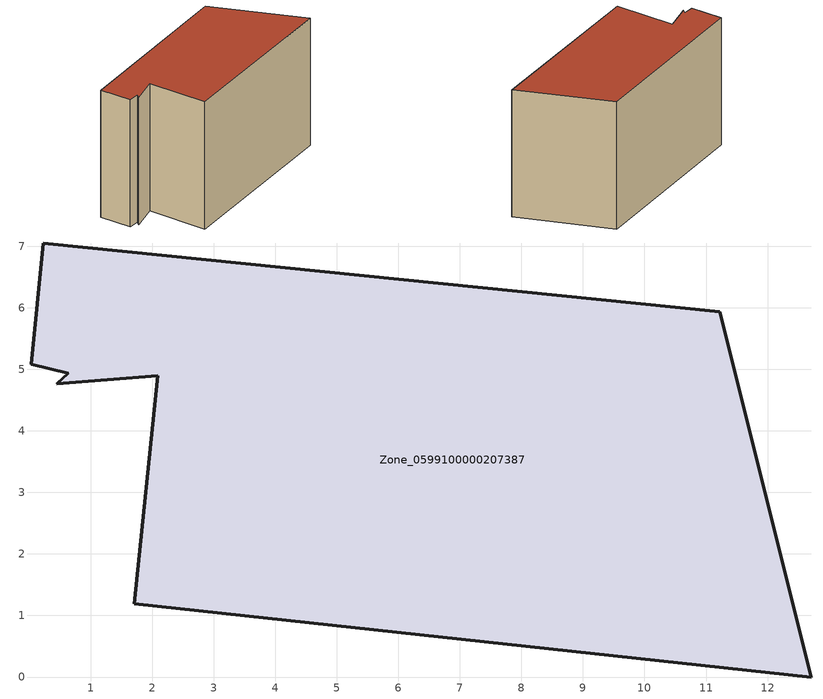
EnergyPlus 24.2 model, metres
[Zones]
Zone_0599100000207387
 floor ground (C_G): 2.09,4.89 0.45,4.76 0.64,4.94 0.04,5.08 0.23,7.05 11.22,5.93 12.71,0 1.71,1.19 z0
 wall outside (C_F): 1.71,1.19 12.71,0 11.22,5.93 0.23,7.05 0.04,5.08 0.64,4.94 0.45,4.76 2.09,4.89 1.71,1.19 z0:8.42
 roof outside (C_R): 0.45,4.76 2.09,4.89 1.71,1.19 12.71,0 11.22,5.93 0.23,7.05 0.04,5.08 0.64,4.94 z8.42
[BUILDING]
Pand.0599100000207387: North Axis=0; Terrain=City; Loads Convergence Tolerance Value=0.04; Temperature Convergence Tolerance Value=0.4; Solar Distribution=FullExterior; Maximum Number of Warmup Days=25; Minimum Number of Warmup Days=1
[Site:Location]
Rotterdam.The.Hague.AP_ZH_NLD Design_Conditions: Latitude=51.96; Longitude=4.45; Time Zone=1; Elevation=-4.5
[SITE:GROUNDTEMPERATURE:BUILDINGSURFACE]
18, 18, 18, 18, 18, 18, 18, 18, 18, 18, 18, 18
[MATERIAL] Thermal Absorptance=0.9; Solar Absorptance=0.7; Visible Absorptance=0.7
Name | Roughness | Thickness | Conductivity | Density | Specific Heat
G.TI.1992-2005 | MediumSmooth | 0.15 | 0.06 | 540 | 1210
F.TI.1992-2005 | Rough | 0.3 | 0.12 | 1920 | 840
R.TI.1992-2005 | MediumRough | 0.2 | 0.08 | 1500 | 1000
[CONSTRUCTION]
C_G: G.TI.1992-2005
C_F: F.TI.1992-2005
C_R: R.TI.1992-2005
[ZONE]
Zone_0599100000207387: Type=1; Multiplier=1; Ceiling Height=Autocalculate; Volume=Autocalculate; Floor Area=autocalculate; Part of Total Floor Area=Yes
[ZONEINFILTRATION:DESIGNFLOWRATE]
Infil_Zone_0599100000207387: Zone or ZoneList or Space or SpaceList=Zone_0599100000207387; Schedule=AlwaysOn; Design Flow Rate Calculation Method=Flow/Area; Flow Rate per Floor Area=0.0015; Constant Term Coefficient=1; Temperature Term Coefficient=0; Velocity Term Coefficient=0; Velocity Squared Term Coefficient=0
[HVACTEMPLATE:ZONE:IDEALLOADSAIRSYSTEM]
Zone_0599100000207387: Maximum Heating Supply Air Temperature=50; Minimum Cooling Supply Air Temperature=13; Maximum Heating Supply Air Humidity Ratio=0.0156; Minimum Cooling Supply Air Humidity Ratio=0.0077; Heating Limit=NoLimit; Cooling Limit=NoLimit; Dehumidification Control Type=ConstantSensibleHeatRatio; Cooling Sensible Heat Ratio=0.7; Dehumidification Setpoint=60; Humidification Control Type=None; Humidification Setpoint=30; Outdoor Air Method=None; Outdoor Air Flow Rate per Person=0.00944; Outdoor Air Flow Rate per Zone Floor Area=0; Outdoor Air Flow Rate per Zone=0; Demand Controlled Ventilation Type=None; Outdoor Air Economizer Type=NoEconomizer; Heat Recovery Type=None; Sensible Heat Recovery Effectiveness=0.7; Latent Heat Recovery Effectiveness=0.65
[ZONECONTROL:THERMOSTAT]
ThermostatControl_Zone_0599100000207387: Zone or ZoneList=Zone_0599100000207387; Control Type Schedule=DualSetpointControlType; Control 1=Thermostat_Zone_0599100000207387; Temperature Difference Between Cutout And Setpoint=0
[THERMOSTATSETPOINT:DUALSETPOINT]
Thermostat_Zone_0599100000207387: Heating Setpoint Temperature Schedule=HeatingSetpoint_Zone_0599100000207387; Cooling Setpoint Temperature Schedule=CoolingSetpoint_Zone_0599100000207387
[SCHEDULE:COMPACT]
HeatingSetpoint_Zone_0599100000207387: Through: 12/31, For: AllDays, Until: 24:00, 21
CoolingSetpoint_Zone_0599100000207387: Through: 12/31, For: AllDays, Until: 24:00, 24
DualSetpointControlType: Through: 12/31, For: AllDays, Until: 24:00, 4
AlwaysOn: Through: 12/31, For: AllDays, Until: 24:00, 1
